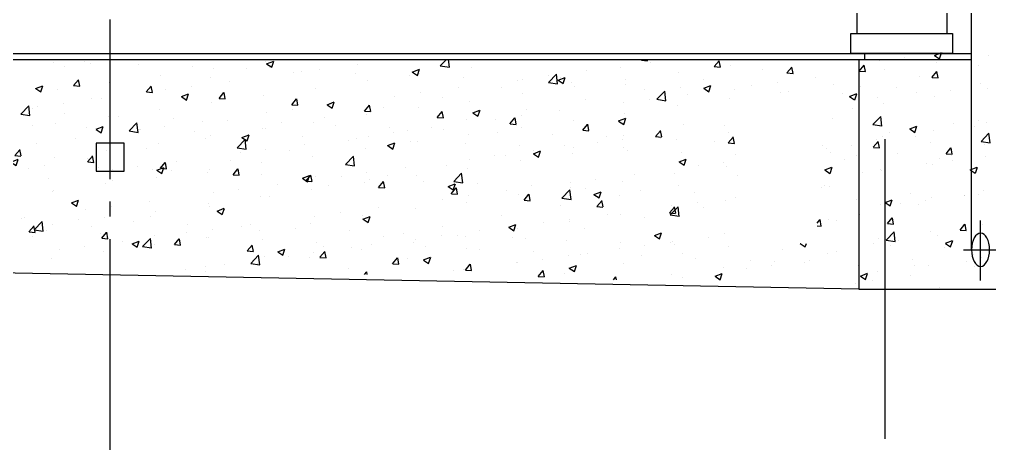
# Model space of a CAD drawing. Extents: x -133165 to 20117, y 15722 to 63536.
# Drawn here: x -84652 to -79792, y 46361 to 48485 of the extents above; entities that cross this region are included whole.
import ezdxf

# ---------------------------------------------------------------- set-up
doc = ezdxf.new("R2010")
doc.units = 0
doc.linetypes.add('GOST2_303_5', pattern=[24, 20, -1.5, 1, -1.5])
doc.layers.get('0').update_dxf_attribs({"linetype": 'CONTINUOUS'})
doc.layers.add('AXIS', color=7, linetype='GOST2_303_5')
doc.layers.add('WALL', color=5, linetype='CONTINUOUS')

# ---------------------------------------------------------------- blocks, each defined once
blk = doc.blocks.new('*X59')
at = {"linetype": 'CONTINUOUS', "ltscale": 10}
for p, q in [((-85572.4, 48280.3), (-85572.4, 48280.3)), ((-85473.8, 48248.7), (-85449.3, 48277.9)), ((-85442.7, 48246.6), (-85448.6, 48278.4)), ((-85197, 48278.4), (-85197, 48278.4)), ((-84720.3, 48264.1), (-84720.3, 48264.1)), ((-84596.9, 48283.4), (-84596.9, 48283.4)), ((-84482.8, 48268.6), (-84482.8, 48268.6)), ((-84325.7, 48271.9), (-84325.7, 48271.9)), ((-84298.1, 48265.3), (-84298.1, 48265.3)), ((-85727.4, 48180), (-85689.5, 48219.5)), ((-85683.9, 48171.2), (-85689.5, 48219.4)), ((-85493.3, 48227.5), (-85493.3, 48227.5)), ((-85473.5, 48248.7), (-85443.1, 48246)), ((-85109.5, 48216.9), (-85085, 48246.1)), ((-85109.1, 48216.8), (-85078.7, 48214.2)), ((-85078.3, 48214.7), (-85084.2, 48246.6)), ((-84976.9, 48231.6), (-84976.9, 48231.6)), ((-84779.1, 48217.7), (-84779.1, 48217.7)), ((-84745.1, 48185), (-84720.6, 48214.2)), ((-84713.9, 48182.8), (-84719.8, 48214.7)), ((-84425.3, 48248.6), (-84425.3, 48248.6)), ((-85727.4, 48178.1), (-85683.9, 48171.4)), ((-85300.7, 48179.5), (-85265.1, 48193.1)), ((-85300.4, 48179.3), (-85275.2, 48162.3)), ((-85275.1, 48162.2), (-85264.8, 48192.9)), ((-85237.7, 48195.8), (-85237.7, 48195.8)), ((-85075.3, 48166.8), (-85075.3, 48166.8)), ((-85065.7, 48164.3), (-85065.7, 48164.3)), ((-84938.5, 48181), (-84938.5, 48181)), ((-84746.1, 48206.4), (-84746.1, 48206.4)), ((-84744.7, 48184.9), (-84714.4, 48182.3)), ((-84380.7, 48153.1), (-84356.2, 48182.3)), ((-84349.6, 48150.9), (-84355.4, 48182.8)), ((-84201.8, 48168.9), (-84201.8, 48168.9)), ((-85501.6, 48157.7), (-85501.6, 48157.7)), ((-85386.5, 48122), (-85386.5, 48122)), ((-85371.6, 48116), (-85371.6, 48116)), ((-85186.9, 48094.2), (-85147.4, 48135.5)), ((-85141.8, 48087.1), (-85147.4, 48135.4)), ((-84570.6, 48138.8), (-84535, 48152.4)), ((-84570.4, 48138.6), (-84545.1, 48121.6)), ((-84545.1, 48121.5), (-84534.8, 48152.2)), ((-84462.6, 48133.1), (-84462.6, 48133.1)), ((-84380.4, 48153.1), (-84350, 48150.4)), ((-85706.1, 48080), (-85706.1, 48080)), ((-85667.8, 48065.1), (-85667.8, 48065.1)), ((-85578.9, 48096.7), (-85578.9, 48096.7)), ((-85186.9, 48094.3), (-85141.7, 48087.3)), ((-84726.5, 48095), (-84726.5, 48095)), ((-84431.8, 48065), (-84431.8, 48065)), ((-84288.8, 48090.8), (-84288.8, 48090.8)), ((-84239.4, 48090.3), (-84239.4, 48090.3)), ((-85727.4, 48015.6), (-85691.9, 48029.3)), ((-85727.3, 48015.5), (-85702, 47998.4)), ((-85701.9, 47998.4), (-85691.6, 48029.1)), ((-85509.3, 48058.2), (-85509.3, 48058.2)), ((-85243.9, 48026.7), (-85243.9, 48026.7)), ((-85238.1, 48046.7), (-85238.1, 48046.7)), ((-84983.1, 48062.5), (-84983.1, 48062.5)), ((-84967, 48035.3), (-84967, 48035.3)), ((-84695.8, 48023.8), (-84695.8, 48023.8)), ((-84644.8, 48010.1), (-84605.2, 48051.4)), ((-84599.6, 48003), (-84605.2, 48051.3)), ((-84585, 48039.9), (-84585, 48039.9)), ((-84558.9, 48048.2), (-84558.9, 48048.2)), ((-85673.4, 48001.4), (-85673.4, 48001.4)), ((-85507.7, 47988.6), (-85507.7, 47988.6)), ((-85402.2, 47989.9), (-85402.2, 47989.9)), ((-85131, 47978.5), (-85131, 47978.5)), ((-85072.2, 47980.7), (-85072.2, 47980.7)), ((-84997.4, 47974.9), (-84961.9, 47988.6)), ((-84997.2, 47974.8), (-84971.9, 47957.7)), ((-84971.9, 47957.7), (-84961.6, 47988.4)), ((-84881.3, 47989.1), (-84881.3, 47989.1)), ((-84879.8, 48006), (-84879.8, 48006)), ((-84859.8, 47967), (-84859.8, 47967)), ((-84644.7, 48010.2), (-84599.6, 48003.2)), ((-84424.6, 48012.4), (-84424.6, 48012.4)), ((-84208, 47999.8), (-84208, 47999.8)), ((-85520.2, 47921.7), (-85520.2, 47921.7)), ((-85199.3, 47963.9), (-85199.3, 47963.9)), ((-85177.6, 47938.2), (-85177.6, 47938.2)), ((-84732.6, 47925.9), (-84732.6, 47925.9)), ((-84588.7, 47955.6), (-84588.7, 47955.6)), ((-84468.8, 47964), (-84468.8, 47964)), ((-84317.5, 47944.1), (-84317.5, 47944.1)), ((-84267.4, 47934.3), (-84231.8, 47947.9)), ((-84267.1, 47934.1), (-84241.9, 47917.1)), ((-84241.8, 47917), (-84231.5, 47947.7)), ((-85712.6, 47896.4), (-85712.6, 47896.4)), ((-85473.8, 47887.4), (-85473.8, 47887.4)), ((-85403.3, 47866.6), (-85378.8, 47895.8)), ((-85372.2, 47864.5), (-85378.1, 47896.3)), ((-84989.2, 47893.4), (-84989.2, 47893.4)), ((-84373, 47889.9), (-84373, 47889.9)), ((-85424.3, 47811.1), (-85388.7, 47824.7)), ((-85403, 47866.6), (-85372.6, 47863.9)), ((-85398.7, 47793.8), (-85388.4, 47824.5)), ((-85250.1, 47857.6), (-85250.1, 47857.6)), ((-85039, 47834.8), (-85014.5, 47863.9)), ((-85038.6, 47834.7), (-85008.2, 47832)), ((-85007.8, 47832.6), (-85013.7, 47864.4)), ((-84692.6, 47847.9), (-84692.6, 47847.9)), ((-84674.6, 47802.9), (-84650.1, 47832.1)), ((-84643.5, 47800.7), (-84649.3, 47832.6)), ((-84565.4, 47864.6), (-84565.4, 47864.6)), ((-84214.1, 47830.6), (-84214.1, 47830.6)), ((-85610.4, 47800), (-85610.4, 47800)), ((-85513.9, 47819.5), (-85513.9, 47819.5)), ((-85424, 47810.9), (-85398.8, 47793.9)), ((-85339.2, 47788.5), (-85339.2, 47788.5)), ((-85205.8, 47780.3), (-85205.8, 47780.3)), ((-85068, 47777), (-85068, 47777)), ((-85013.4, 47805.6), (-85013.4, 47805.6)), ((-84694.2, 47770.4), (-84658.6, 47784.1)), ((-84674.2, 47802.8), (-84643.9, 47800.2)), ((-84668.7, 47753.2), (-84658.4, 47783.9)), ((-84475, 47794.9), (-84475, 47794.9)), ((-84310.2, 47771), (-84285.7, 47800.2)), ((-84309.8, 47787.7), (-84309.8, 47787.7)), ((-84279.1, 47768.8), (-84285, 47800.7)), ((-85333, 47763.6), (-85333, 47763.6)), ((-84995.4, 47724.3), (-84995.4, 47724.3)), ((-84796.8, 47765.6), (-84796.8, 47765.6)), ((-84738.8, 47756.8), (-84738.8, 47756.8)), ((-84694, 47770.3), (-84668.7, 47753.2)), ((-84606, 47736.8), (-84606, 47736.8)), ((-84525.7, 47754.1), (-84525.7, 47754.1)), ((-84309.9, 47770.9), (-84279.5, 47768.3)), ((-84254.5, 47742.7), (-84254.5, 47742.7)), ((-85653.8, 47721.3), (-85653.8, 47721.3)), ((-85256.2, 47688.5), (-85256.2, 47688.5)), ((-84902.3, 47686), (-84902.3, 47686)), ((-84506.6, 47689.6), (-84506.6, 47689.6)), ((-85661.8, 47599.4), (-85622.2, 47640.6)), ((-85616.6, 47592.3), (-85622.2, 47640.5)), ((-85520.1, 47650.4), (-85520.1, 47650.4)), ((-85198.5, 47635.1), (-85198.5, 47635.1)), ((-84826.2, 47647.5), (-84826.2, 47647.5)), ((-84699, 47664.3), (-84699, 47664.3)), ((-84220.3, 47661.5), (-84220.3, 47661.5)), ((-85661.7, 47599.4), (-85616.5, 47592.4)), ((-85494.8, 47584.3), (-85494.8, 47584.3)), ((-85339.4, 47579.9), (-85339.4, 47579.9)), ((-85147, 47605.3), (-85147, 47605.3)), ((-85121, 47606.6), (-85085.5, 47620.2)), ((-85120.8, 47606.4), (-85095.5, 47589.4)), ((-85095.5, 47589.3), (-85085.2, 47620)), ((-84745, 47587.7), (-84745, 47587.7)), ((-84484.3, 47625.3), (-84484.3, 47625.3)), ((-84481.2, 47625.8), (-84481.2, 47625.8)), ((-84391, 47565.9), (-84355.4, 47579.5)), ((-84365.4, 47548.6), (-84355.1, 47579.3)), ((-85709.3, 47540.4), (-85709.3, 47540.4)), ((-85697.2, 47516.4), (-85672.7, 47545.6)), ((-85666.1, 47514.2), (-85672, 47546.1)), ((-85466.6, 47563.2), (-85466.6, 47563.2)), ((-85438.1, 47528.9), (-85438.1, 47528.9)), ((-85119.6, 47515.3), (-85080, 47556.5)), ((-85074.4, 47508.2), (-85080, 47556.4)), ((-85001.6, 47555.2), (-85001.6, 47555.2)), ((-84780.6, 47574.4), (-84780.6, 47574.4)), ((-84390.7, 47565.7), (-84365.5, 47548.7)), ((-84319.5, 47531.5), (-84319.5, 47531.5)), ((-85696.9, 47516.3), (-85666.5, 47513.7)), ((-85526.3, 47481.3), (-85526.3, 47481.3)), ((-85332.9, 47484.5), (-85308.4, 47513.7)), ((-85332.5, 47484.5), (-85302.1, 47481.8)), ((-85301.7, 47482.4), (-85307.6, 47514.2)), ((-85262.4, 47519.4), (-85262.4, 47519.4)), ((-85166.9, 47517.5), (-85166.9, 47517.5)), ((-85119.6, 47515.3), (-85074.4, 47508.3)), ((-85076.8, 47523.6), (-85076.8, 47523.6)), ((-84968.5, 47452.6), (-84944, 47481.8)), ((-84937.3, 47450.5), (-84943.2, 47482.3)), ((-84895.8, 47506), (-84895.8, 47506)), ((-84640.3, 47489.2), (-84640.3, 47489.2)), ((-84624.6, 47494.5), (-84624.6, 47494.5)), ((-84353.4, 47483.1), (-84353.4, 47483.1)), ((-84226.5, 47492.4), (-84226.5, 47492.4)), ((-85602.2, 47472.1), (-85602.2, 47472.1)), ((-85547.9, 47442.7), (-85512.3, 47456.4)), ((-85547.6, 47442.6), (-85522.4, 47425.5)), ((-85522.3, 47425.5), (-85512, 47456.2)), ((-85373.1, 47472.7), (-85373.1, 47472.7)), ((-85331, 47460.7), (-85331, 47460.7)), ((-85059.8, 47449.2), (-85059.8, 47449.2)), ((-84968.1, 47452.6), (-84937.8, 47449.9)), ((-84959.9, 47447.1), (-84959.9, 47447.1)), ((-84832.7, 47463.9), (-84832.7, 47463.9)), ((-84788.7, 47437.8), (-84788.7, 47437.8)), ((-84604.1, 47420.8), (-84579.6, 47450)), ((-84573, 47418.6), (-84578.9, 47450.4)), ((-84577.4, 47431.2), (-84537.9, 47472.4)), ((-84532.3, 47424.1), (-84537.9, 47472.3)), ((-84487.3, 47456.7), (-84487.3, 47456.7)), ((-84290.3, 47447.5), (-84290.3, 47447.5)), ((-85669.3, 47421.9), (-85669.3, 47421.9)), ((-85280.7, 47404.9), (-85280.7, 47404.9)), ((-85007.8, 47386), (-85007.8, 47386)), ((-84817.8, 47402), (-84782.2, 47415.7)), ((-84817.6, 47401.9), (-84792.3, 47384.8)), ((-84792.3, 47384.8), (-84782, 47415.5)), ((-84751.2, 47418.6), (-84751.2, 47418.6)), ((-84603.8, 47420.7), (-84573.4, 47418)), ((-84586.5, 47396.6), (-84586.5, 47396.6)), ((-84577.4, 47431.3), (-84532.2, 47424.2)), ((-84517.5, 47426.3), (-84517.5, 47426.3)), ((-84246.3, 47414.8), (-84246.3, 47414.8)), ((-84239.7, 47388.9), (-84215.3, 47418.1)), ((-84239.4, 47388.8), (-84209, 47386.2)), ((-84208.6, 47386.7), (-84214.5, 47418.6)), ((-85600.2, 47362.8), (-85600.2, 47362.8)), ((-85473.1, 47379.6), (-85473.1, 47379.6)), ((-85268.6, 47350.3), (-85268.6, 47350.3)), ((-84882.8, 47345.8), (-84882.8, 47345.8)), ((-84325.9, 47347.8), (-84325.9, 47347.8)), ((-85532.4, 47312.2), (-85532.4, 47312.2)), ((-85179.1, 47294.9), (-85179.1, 47294.9)), ((-84773.9, 47288.9), (-84773.9, 47288.9)), ((-84493.5, 47287.5), (-84493.5, 47287.5)), ((-84453.1, 47331.1), (-84453.1, 47331.1)), ((-84232.7, 47323.3), (-84232.7, 47323.3)), ((-85539.2, 47270.7), (-85539.2, 47270.7)), ((-85475.3, 47244.1), (-85475.3, 47244.1)), ((-85268, 47259.2), (-85268, 47259.2)), ((-85244.7, 47238.2), (-85209.1, 47251.8)), ((-85244.4, 47238), (-85239.4, 47234.6)), ((-85214.5, 47234.6), (-85208.8, 47251.6)), ((-85093.5, 47246.8), (-85093.5, 47246.8)), ((-84996.8, 47247.8), (-84996.8, 47247.8)), ((-84966.3, 47263.5), (-84966.3, 47263.5)), ((-84757.4, 47249.5), (-84757.4, 47249.5)), ((-84725.7, 47236.3), (-84725.7, 47236.3))]:
    blk.add_line(p, q, dxfattribs=at)
blk = doc.blocks.new('*X60')
at = {"linetype": 'CONTINUOUS', "ltscale": 10}
for p, q in [((-84054.5, 48260.5), (-84054.5, 48260.5)), ((-83420.5, 48275.2), (-83420.5, 48275.2)), ((-83413.7, 48261.9), (-83378.1, 48275.6)), ((-83413.5, 48261.8), (-83388.2, 48244.7)), ((-83388.2, 48244.7), (-83377.9, 48275.4)), ((-82958.6, 48258.9), (-82958.6, 48258.9)), ((-82543.5, 48252.7), (-82512.9, 48284.6)), ((-82498.3, 48245.6), (-82502.9, 48284.6)), ((-82125, 48283.1), (-82125, 48283.1)), ((-81536.2, 48280.2), (-81532.5, 48284.6)), ((-81535.9, 48280.1), (-81505.5, 48277.5)), ((-81505.1, 48278), (-81506.3, 48284.6)), ((-81490.6, 48269.4), (-81490.6, 48269.4)), ((-81171.9, 48248.3), (-81147.4, 48277.5)), ((-81140.7, 48246.1), (-81146.6, 48278)), ((-83783.3, 48249), (-83783.3, 48249)), ((-83681.4, 48239.5), (-83681.4, 48239.5)), ((-83512.1, 48237.6), (-83512.1, 48237.6)), ((-83400, 48243.3), (-83400, 48243.3)), ((-83278.1, 48216.9), (-83278.1, 48216.9)), ((-83240.9, 48226.1), (-83240.9, 48226.1)), ((-83151, 48233.6), (-83151, 48233.6)), ((-82969.8, 48214.6), (-82969.8, 48214.6)), ((-82683.7, 48221.3), (-82648.1, 48234.9)), ((-82683.4, 48221.1), (-82658.1, 48204.1)), ((-82658.1, 48204), (-82647.8, 48234.7)), ((-82645.4, 48212.5), (-82645.4, 48212.5)), ((-82543.5, 48252.8), (-82498.3, 48245.8)), ((-82388.8, 48245), (-82388.8, 48245)), ((-82001.3, 48168.7), (-81961.8, 48209.9)), ((-81956.2, 48161.5), (-81961.8, 48209.8)), ((-81811.4, 48227.2), (-81811.4, 48227.2)), ((-81643.4, 48245.3), (-81643.4, 48245.3)), ((-81349.9, 48220.4), (-81349.9, 48220.4)), ((-81171.5, 48248.3), (-81141.2, 48245.6)), ((-81089.1, 48256.2), (-81089.1, 48256.2)), ((-80929.2, 48235.5), (-80929.2, 48235.5)), ((-80807.5, 48216.4), (-80783, 48245.6)), ((-80807.2, 48216.4), (-80776.8, 48213.7)), ((-80776.4, 48214.3), (-80782.3, 48246.1)), ((-83945.2, 48201.4), (-83945.2, 48201.4)), ((-83696.3, 48192.5), (-83696.3, 48192.5)), ((-83599, 48174.6), (-83599, 48174.6)), ((-82906.3, 48176.7), (-82906.3, 48176.7)), ((-82698.6, 48203.2), (-82698.6, 48203.2)), ((-82427.4, 48191.7), (-82427.4, 48191.7)), ((-82156.2, 48180.3), (-82156.2, 48180.3)), ((-82131, 48185.1), (-82131, 48185.1)), ((-82003.8, 48201.9), (-82003.8, 48201.9)), ((-82001.3, 48168.7), (-81956.1, 48161.7)), ((-81953.6, 48180.6), (-81918, 48194.2)), ((-81953.4, 48180.4), (-81928.1, 48163.4)), ((-81939.7, 48194.5), (-81939.7, 48194.5)), ((-81928, 48163.3), (-81917.7, 48194)), ((-81885, 48168.8), (-81885, 48168.8)), ((-81613.7, 48182.3), (-81613.7, 48182.3)), ((-81225.5, 48184.7), (-81225.5, 48184.7)), ((-80856.7, 48170.1), (-80856.7, 48170.1)), ((-80664.3, 48195.4), (-80664.3, 48195.4)), ((-84016.3, 48121.2), (-83991.9, 48150.4)), ((-84016, 48121.2), (-83985.6, 48118.5)), ((-83992.5, 48141.6), (-83992.5, 48141.6)), ((-83985.2, 48119.1), (-83991.1, 48150.9)), ((-83918.5, 48132.5), (-83918.5, 48132.5)), ((-83791.4, 48149.3), (-83791.4, 48149.3)), ((-83652, 48089.4), (-83627.5, 48118.5)), ((-83620.8, 48087.2), (-83626.7, 48119)), ((-83170.1, 48138.7), (-83170.1, 48138.7)), ((-82644.2, 48117.5), (-82644.2, 48117.5)), ((-82451.8, 48142.9), (-82451.8, 48142.9)), ((-82236, 48143.6), (-82236, 48143.6)), ((-82131.2, 48114), (-82131.2, 48114)), ((-81870.3, 48149.8), (-81870.3, 48149.8)), ((-81613.9, 48157.4), (-81613.9, 48157.4)), ((-81521.7, 48133.8), (-81521.7, 48133.8)), ((-81459.2, 48084.6), (-81419.6, 48125.8)), ((-81414, 48077.5), (-81419.6, 48125.7)), ((-81342.7, 48145.9), (-81342.7, 48145.9)), ((-81223.5, 48139.9), (-81188, 48153.5)), ((-81223.3, 48139.7), (-81198, 48122.7)), ((-81198, 48122.6), (-81187.7, 48153.3)), ((-81071.5, 48134.4), (-81071.5, 48134.4)), ((-80983.8, 48153.4), (-80983.8, 48153.4)), ((-80838.7, 48119.6), (-80838.7, 48119.6)), ((-80800.3, 48123), (-80800.3, 48123)), ((-80574.8, 48157.7), (-80574.8, 48157.7)), ((-80493.5, 48099.2), (-80457.9, 48112.9)), ((-80467.9, 48082), (-80457.6, 48112.7)), ((-83840.5, 48098.1), (-83805, 48111.8)), ((-83840.3, 48097.9), (-83815, 48080.9)), ((-83815, 48080.9), (-83804.7, 48111.6)), ((-83687.5, 48070.4), (-83687.5, 48070.4)), ((-83651.6, 48089.3), (-83621.3, 48086.6)), ((-83426.7, 48106.1), (-83426.7, 48106.1)), ((-83287.6, 48057.5), (-83263.1, 48086.7)), ((-83256.5, 48055.3), (-83262.3, 48087.1)), ((-83110.5, 48057.4), (-83074.9, 48071.1)), ((-83084.9, 48040.2), (-83074.6, 48070.9)), ((-82771.4, 48100.8), (-82771.4, 48100.8)), ((-82532.2, 48092.8), (-82532.2, 48092.8)), ((-82395, 48075.9), (-82395, 48075.9)), ((-81818, 48083), (-81818, 48083)), ((-81624.2, 48069.1), (-81624.2, 48069.1)), ((-81497.1, 48085.8), (-81497.1, 48085.8)), ((-81459.1, 48084.6), (-81414, 48077.6)), ((-81304.7, 48111.1), (-81304.7, 48111.1)), ((-81095.3, 48087), (-81095.3, 48087)), ((-80529.1, 48111.5), (-80529.1, 48111.5)), ((-80493.2, 48099.1), (-80468, 48082)), ((-83951.4, 48032.3), (-83951.4, 48032.3)), ((-83411.8, 48016.5), (-83411.8, 48016.5)), ((-83287.3, 48057.4), (-83256.9, 48054.8)), ((-83284.6, 48033.2), (-83284.6, 48033.2)), ((-83110.2, 48057.3), (-83085, 48040.2)), ((-83092.2, 48058.6), (-83092.2, 48058.6)), ((-82923.2, 48025.6), (-82898.7, 48054.8)), ((-82922.9, 48025.5), (-82892.5, 48022.9)), ((-82892.1, 48023.4), (-82898, 48055.3)), ((-82828.5, 48041.9), (-82828.5, 48041.9)), ((-82651.6, 48043.4), (-82651.6, 48043.4)), ((-82558.9, 47993.7), (-82534.4, 48022.9)), ((-82527.7, 47991.5), (-82533.6, 48023.4)), ((-82380.4, 48016.7), (-82344.9, 48030.4)), ((-82380.2, 48016.6), (-82354.9, 47999.5)), ((-82354.9, 47999.5), (-82344.6, 48030.2)), ((-82114.2, 48032.1), (-82114.2, 48032.1)), ((-81945.1, 48026.8), (-81945.1, 48026.8)), ((-81356.1, 48051.3), (-81356.1, 48051.3)), ((-80477.1, 48037.3), (-80477.1, 48037.3)), ((-84153.4, 48000.9), (-84153.4, 48000.9)), ((-84102.6, 47926.1), (-84063.1, 47967.3)), ((-84057.5, 47919), (-84063.1, 47967.2)), ((-83882.2, 47989.4), (-83882.2, 47989.4)), ((-83732.6, 47974.3), (-83732.6, 47974.3)), ((-83611.1, 47978), (-83611.1, 47978)), ((-83339.9, 47966.5), (-83339.9, 47966.5)), ((-83176.3, 47969.5), (-83176.3, 47969.5)), ((-83124.7, 47991.1), (-83124.7, 47991.1)), ((-82912.4, 48007.6), (-82912.4, 48007.6)), ((-82558.5, 47993.7), (-82528.2, 47991)), ((-82410.5, 47981.2), (-82410.5, 47981.2)), ((-82264.6, 47984.7), (-82264.6, 47984.7)), ((-82194.5, 47961.8), (-82170, 47991)), ((-82163.4, 47959.7), (-82169.2, 47991.5)), ((-82137.5, 48001.5), (-82137.5, 48001.5)), ((-81876.5, 47980.7), (-81876.5, 47980.7)), ((-81650.4, 47976), (-81614.8, 47989.7)), ((-81650.1, 47975.9), (-81624.9, 47958.8)), ((-81624.8, 47958.8), (-81614.5, 47989.5)), ((-81619.9, 48013.2), (-81619.9, 48013.2)), ((-80581, 47988.5), (-80581, 47988.5)), ((-84102.6, 47926.1), (-84057.4, 47919.1)), ((-84052.2, 47932.2), (-84052.2, 47932.2)), ((-84046.3, 47932.7), (-84046.3, 47932.7)), ((-83925, 47948.9), (-83925, 47948.9)), ((-83775.1, 47921.2), (-83775.1, 47921.2)), ((-83432.9, 47937), (-83432.9, 47937)), ((-83421, 47940.2), (-83421, 47940.2)), ((-83068.7, 47955.1), (-83068.7, 47955.1)), ((-82797.5, 47943.6), (-82797.5, 47943.6)), ((-82706.7, 47930.4), (-82706.7, 47930.4)), ((-82585.5, 47942.5), (-82585.5, 47942.5)), ((-82526.3, 47932.1), (-82526.3, 47932.1)), ((-82255.1, 47920.7), (-82255.1, 47920.7)), ((-82194.2, 47961.8), (-82163.8, 47959.1)), ((-82137.3, 47944.9), (-82137.3, 47944.9)), ((-81830.1, 47930), (-81805.6, 47959.2)), ((-81829.8, 47929.9), (-81799.4, 47927.3)), ((-81799, 47927.8), (-81804.9, 47959.6)), ((-81465.8, 47898.1), (-81441.3, 47927.3)), ((-81434.6, 47895.9), (-81440.5, 47927.7)), ((-81327.7, 47956), (-81327.7, 47956)), ((-81117.5, 47953), (-81117.5, 47953)), ((-81101.4, 47917.9), (-81101.4, 47917.9)), ((-83717.2, 47889.4), (-83717.2, 47889.4)), ((-83693.7, 47901.3), (-83693.7, 47901.3)), ((-83560.5, 47842), (-83520.9, 47883.2)), ((-83537.3, 47893.6), (-83501.7, 47907.2)), ((-83537.1, 47893.4), (-83511.8, 47876.4)), ((-83515.3, 47834.9), (-83520.9, 47883.1)), ((-83511.8, 47876.3), (-83501.5, 47907)), ((-83503.9, 47909.7), (-83503.9, 47909.7)), ((-83232.8, 47898.3), (-83232.8, 47898.3)), ((-83003, 47879.5), (-83003, 47879.5)), ((-82961.6, 47886.8), (-82961.6, 47886.8)), ((-82905, 47900.4), (-82905, 47900.4)), ((-82777.9, 47917.2), (-82777.9, 47917.2)), ((-82690.4, 47875.4), (-82690.4, 47875.4)), ((-82657.8, 47874.3), (-82657.8, 47874.3)), ((-82401.2, 47906.8), (-82401.2, 47906.8)), ((-81984, 47909.2), (-81984, 47909.2)), ((-81712.8, 47897.8), (-81712.8, 47897.8)), ((-81630.7, 47885.4), (-81630.7, 47885.4)), ((-81624, 47905.2), (-81624, 47905.2)), ((-81465.4, 47898), (-81435.1, 47895.4)), ((-81441.6, 47886.3), (-81441.6, 47886.3)), ((-81438.3, 47910.8), (-81438.3, 47910.8)), ((-81362.3, 47882.2), (-81362.3, 47882.2)), ((-81170.4, 47874.9), (-81170.4, 47874.9)), ((-81101.4, 47866.2), (-81076.9, 47895.4)), ((-81070.3, 47864), (-81076.1, 47895.9)), ((-84013.5, 47838.5), (-84013.5, 47838.5)), ((-83957.6, 47863.2), (-83957.6, 47863.2)), ((-83560.4, 47842), (-83515.2, 47835)), ((-83418.2, 47832.9), (-83418.2, 47832.9)), ((-83299.3, 47828.7), (-83299.3, 47828.7)), ((-83225.9, 47858.2), (-83225.9, 47858.2)), ((-82918.6, 47838.5), (-82918.6, 47838.5)), ((-82807.3, 47852.9), (-82771.7, 47866.5)), ((-82807, 47852.7), (-82781.8, 47835.7)), ((-82781.7, 47835.6), (-82771.4, 47866.3)), ((-82419.2, 47863.9), (-82419.2, 47863.9)), ((-82148, 47852.5), (-82148, 47852.5)), ((-82078.7, 47826.5), (-82078.7, 47826.5)), ((-82077.2, 47812.2), (-82041.6, 47825.9)), ((-82051.6, 47795), (-82041.3, 47825.7)), ((-81920.2, 47854.3), (-81920.2, 47854.3)), ((-81876.9, 47841), (-81876.9, 47841)), ((-81757.9, 47868.7), (-81757.9, 47868.7)), ((-81626.1, 47844.1), (-81626.1, 47844.1)), ((-81605.7, 47829.5), (-81605.7, 47829.5)), ((-81101, 47866.2), (-81070.7, 47863.5)), ((-80628.1, 47851.9), (-80628.1, 47851.9)), ((-80610.7, 47837), (-80610.7, 47837)), ((-80483.5, 47853.7), (-80483.5, 47853.7)), ((-83866.2, 47773.9), (-83866.2, 47773.9)), ((-83595.5, 47777.8), (-83595.5, 47777.8)), ((-83545.4, 47816.1), (-83545.4, 47816.1)), ((-83182.5, 47800.4), (-83182.5, 47800.4)), ((-83018.3, 47757.9), (-82978.7, 47799.1)), ((-82973.1, 47750.8), (-82978.7, 47799)), ((-82398.3, 47784.4), (-82398.3, 47784.4)), ((-82271.1, 47801.1), (-82271.1, 47801.1)), ((-82216.5, 47803.5), (-82216.5, 47803.5)), ((-82143.5, 47775.8), (-82143.5, 47775.8)), ((-82077, 47812), (-82051.7, 47795)), ((-81882.7, 47811.6), (-81882.7, 47811.6)), ((-81347.1, 47771.5), (-81311.6, 47785.2)), ((-81334.5, 47818.1), (-81334.5, 47818.1)), ((-81321.6, 47754.3), (-81311.3, 47785)), ((-81063.3, 47806.6), (-81063.3, 47806.6)), ((-80587.2, 47819.4), (-80587.2, 47819.4)), ((-80520.9, 47783.7), (-80520.9, 47783.7)), ((-80459.9, 47805.5), (-80459.9, 47805.5)), ((-84185.8, 47731.8), (-84185.8, 47731.8)), ((-84058.6, 47748.6), (-84058.6, 47748.6)), ((-83983.3, 47731.2), (-83983.3, 47731.2)), ((-83964.2, 47729.7), (-83928.6, 47743.4)), ((-83963.9, 47729.6), (-83938.6, 47712.5)), ((-83945.9, 47739.1), (-83921.4, 47768.3)), ((-83945.5, 47739.1), (-83915.1, 47736.4)), ((-83938.6, 47712.5), (-83928.3, 47743.2)), ((-83914.7, 47737), (-83920.6, 47768.8)), ((-83891.8, 47727), (-83891.8, 47727)), ((-83699.9, 47732.1), (-83699.9, 47732.1)), ((-83581.5, 47707.2), (-83557, 47736.4)), ((-83550.4, 47705.1), (-83556.2, 47736.9)), ((-83439.1, 47767.9), (-83439.1, 47767.9)), ((-83018.3, 47757.9), (-82973.1, 47750.9)), ((-82719.1, 47742.2), (-82719.1, 47742.2)), ((-82512.7, 47752.6), (-82512.7, 47752.6)), ((-82407.4, 47737.7), (-82407.4, 47737.7)), ((-81346.9, 47771.4), (-81321.6, 47754.3)), ((-81251.1, 47752.6), (-81251.1, 47752.6)), ((-81123.9, 47769.4), (-81123.9, 47769.4)), ((-81107.6, 47748.8), (-81107.6, 47748.8)), ((-80617.1, 47730.8), (-80581.5, 47744.5)), ((-80616.8, 47730.7), (-80591.6, 47713.6)), ((-80591.5, 47713.6), (-80581.2, 47744.3)), ((-84188, 47676.1), (-84188, 47676.1)), ((-83963.7, 47694.1), (-83963.7, 47694.1)), ((-83712.1, 47719.8), (-83712.1, 47719.8)), ((-83581.1, 47707.2), (-83550.8, 47704.5)), ((-83440.9, 47708.3), (-83440.9, 47708.3)), ((-83234.1, 47689), (-83198.5, 47702.7)), ((-83233.9, 47688.9), (-83208.6, 47671.8)), ((-83217.1, 47675.4), (-83192.6, 47704.6)), ((-83216.8, 47675.3), (-83186.4, 47672.6)), ((-83208.5, 47671.8), (-83198.2, 47702.5)), ((-83186, 47673.2), (-83191.9, 47705)), ((-83169.8, 47696.8), (-83169.8, 47696.8)), ((-83038.7, 47700.1), (-83038.7, 47700.1)), ((-82911.5, 47716.8), (-82911.5, 47716.8)), ((-82898.6, 47685.4), (-82898.6, 47685.4)), ((-82809, 47701.8), (-82809, 47701.8)), ((-82664, 47705.2), (-82664, 47705.2)), ((-82476.2, 47673.8), (-82436.6, 47715)), ((-82431, 47666.7), (-82436.6, 47714.9)), ((-81764.3, 47685.1), (-81764.3, 47685.1)), ((-81632.3, 47675), (-81632.3, 47675)), ((-81571.9, 47710.4), (-81571.9, 47710.4)), ((-81368.4, 47713.1), (-81368.4, 47713.1)), ((-81052.4, 47703.8), (-81052.4, 47703.8)), ((-83551.9, 47632.5), (-83551.9, 47632.5)), ((-83359.5, 47657.8), (-83359.5, 47657.8)), ((-83188.6, 47631.3), (-83188.6, 47631.3)), ((-83105.3, 47650.9), (-83105.3, 47650.9)), ((-82924.8, 47669.4), (-82924.8, 47669.4)), ((-82852.8, 47643.5), (-82828.3, 47672.7)), ((-82852.4, 47643.4), (-82822, 47640.8)), ((-82821.6, 47641.3), (-82827.5, 47673.2)), ((-82627.4, 47673.9), (-82627.4, 47673.9)), ((-82504, 47648.4), (-82468.5, 47662)), ((-82503.8, 47648.2), (-82478.5, 47631.2)), ((-82488.4, 47611.6), (-82463.9, 47640.8)), ((-82478.5, 47631.1), (-82468.2, 47661.8)), ((-82476.1, 47673.8), (-82430.9, 47666.8)), ((-82457.3, 47609.4), (-82463.1, 47641.3)), ((-82356.2, 47662.5), (-82356.2, 47662.5)), ((-82212.3, 47626.1), (-82212.3, 47626.1)), ((-82085, 47651), (-82085, 47651)), ((-81934, 47589.7), (-81894.4, 47631)), ((-81888.8, 47582.6), (-81894.4, 47630.9)), ((-81891.5, 47668.3), (-81891.5, 47668.3)), ((-81888.9, 47642.4), (-81888.9, 47642.4)), ((-81813.9, 47639.6), (-81813.9, 47639.6)), ((-81542.7, 47628.1), (-81542.7, 47628.1)), ((-81348.7, 47652.9), (-81348.7, 47652.9)), ((-80634.4, 47643.1), (-80634.4, 47643.1)), ((-80617.2, 47653.3), (-80617.2, 47653.3)), ((-80593.3, 47650.3), (-80593.3, 47650.3)), ((-83679.1, 47615.8), (-83679.1, 47615.8)), ((-83445.2, 47598.8), (-83445.2, 47598.8)), ((-83401.5, 47600.1), (-83401.5, 47600.1)), ((-82531.9, 47584), (-82531.9, 47584)), ((-82488, 47611.5), (-82457.7, 47608.9)), ((-82404.7, 47600.8), (-82404.7, 47600.8)), ((-82149.7, 47606.7), (-82149.7, 47606.7)), ((-82124, 47579.7), (-82099.5, 47608.9)), ((-82123.7, 47579.7), (-82093.3, 47577)), ((-82092.9, 47577.5), (-82098.8, 47609.4)), ((-81934, 47589.8), (-81888.8, 47582.8)), ((-81774, 47607.7), (-81738.4, 47621.3)), ((-81773.7, 47607.5), (-81748.5, 47590.5)), ((-81748.4, 47590.4), (-81738.1, 47621.1)), ((-81728.5, 47545.7), (-81734.4, 47577.5)), ((-81644.9, 47602.1), (-81644.9, 47602.1)), ((-81271.5, 47616.6), (-81271.5, 47616.6)), ((-81113.8, 47579.7), (-81113.8, 47579.7)), ((-81065.2, 47594.4), (-81065.2, 47594.4)), ((-80457.9, 47582.3), (-80457.9, 47582.3)), ((-84192.3, 47548.2), (-84192.3, 47548.2)), ((-83999.9, 47573.5), (-83999.9, 47573.5)), ((-83706.1, 47563), (-83706.1, 47563)), ((-83697.8, 47549.2), (-83697.8, 47549.2)), ((-83660.9, 47525.2), (-83625.4, 47538.8)), ((-83635.4, 47507.9), (-83625.1, 47538.6)), ((-82852.7, 47541.8), (-82852.7, 47541.8)), ((-82670.1, 47536.1), (-82670.1, 47536.1)), ((-82413.5, 47568.6), (-82413.5, 47568.6)), ((-81941.2, 47551.2), (-81941.2, 47551.2)), ((-81759.6, 47547.9), (-81735.2, 47577)), ((-81759.3, 47547.8), (-81728.9, 47545.1)), ((-81395.3, 47516), (-81370.8, 47545.2)), ((-81391.8, 47505.6), (-81352.3, 47546.9)), ((-81384.8, 47552.3), (-81384.8, 47552.3)), ((-81374.6, 47543.9), (-81374.6, 47543.9)), ((-81364.2, 47513.8), (-81370, 47545.6)), ((-81346.7, 47498.5), (-81352.3, 47546.8)), ((-81257.6, 47569), (-81257.6, 47569)), ((-81227, 47541.4), (-81227, 47541.4)), ((-83994, 47498.4), (-83994, 47498.4)), ((-83969.9, 47524.9), (-83969.9, 47524.9)), ((-83660.7, 47525), (-83635.4, 47508)), ((-83172.3, 47499.7), (-83172.3, 47499.7)), ((-83045.1, 47516.5), (-83045.1, 47516.5)), ((-82931, 47500.3), (-82931, 47500.3)), ((-82930.9, 47484.5), (-82895.3, 47498.2)), ((-82930.6, 47484.4), (-82905.4, 47467.3)), ((-82905.3, 47467.3), (-82895, 47498)), ((-82237.4, 47500.4), (-82237.4, 47500.4)), ((-81898, 47484.7), (-81898, 47484.7)), ((-81705.6, 47510), (-81705.6, 47510)), ((-81638.5, 47505.9), (-81638.5, 47505.9)), ((-81523.2, 47490.5), (-81523.2, 47490.5)), ((-81394.9, 47515.9), (-81364.6, 47513.3)), ((-81391.8, 47505.7), (-81346.6, 47498.7)), ((-80656.4, 47464.3), (-80642, 47481.4)), ((-80635.4, 47450), (-80641.3, 47481.9)), ((-80599.5, 47481.2), (-80599.5, 47481.2)), ((-84082.2, 47471.6), (-84082.2, 47471.6)), ((-83811, 47460.2), (-83811, 47460.2)), ((-83685.5, 47432.2), (-83685.5, 47432.2)), ((-83539.9, 47448.7), (-83539.9, 47448.7)), ((-83493.1, 47457.5), (-83493.1, 47457.5)), ((-83268.7, 47437.3), (-83268.7, 47437.3)), ((-83194.8, 47462.2), (-83194.8, 47462.2)), ((-82533.7, 47449.5), (-82533.7, 47449.5)), ((-82200.8, 47443.8), (-82165.2, 47457.5)), ((-82200.6, 47443.7), (-82175.3, 47426.6)), ((-82175.2, 47426.6), (-82164.9, 47457.3)), ((-82155.9, 47437.6), (-82155.9, 47437.6)), ((-82025.2, 47468), (-82025.2, 47468)), ((-81895.1, 47473.3), (-81895.1, 47473.3)), ((-81819.5, 47439.7), (-81819.5, 47439.7)), ((-80656.4, 47451.3), (-80635.8, 47449.5)), ((-80558.4, 47478.3), (-80558.4, 47478.3)), ((-84035.3, 47347.1), (-83995.7, 47388.4)), ((-83990.1, 47340), (-83995.7, 47388.3)), ((-83975.1, 47403.4), (-83975.1, 47403.4)), ((-83875.4, 47357), (-83850.9, 47386.2)), ((-83844.2, 47354.8), (-83850.1, 47386.7)), ((-83812.7, 47415.4), (-83812.7, 47415.4)), ((-83712.2, 47393.9), (-83712.2, 47393.9)), ((-83703.9, 47391.9), (-83703.9, 47391.9)), ((-83451.4, 47429.7), (-83451.4, 47429.7)), ((-82997.5, 47425.8), (-82997.5, 47425.8)), ((-82830, 47398.7), (-82830, 47398.7)), ((-82726.3, 47414.3), (-82726.3, 47414.3)), ((-82665.5, 47383.7), (-82665.5, 47383.7)), ((-82538.4, 47400.4), (-82538.4, 47400.4)), ((-82455.1, 47402.9), (-82455.1, 47402.9)), ((-82419.7, 47399.5), (-82419.7, 47399.5)), ((-82346, 47425.7), (-82346, 47425.7)), ((-82184, 47391.4), (-82184, 47391.4)), ((-82115.7, 47388.8), (-82115.7, 47388.8)), ((-81470.7, 47403.1), (-81435.2, 47416.8)), ((-81470.5, 47403), (-81445.2, 47385.9)), ((-81445.2, 47385.9), (-81434.9, 47416.6)), ((-81198.8, 47394), (-81198.8, 47394)), ((-81120, 47410.6), (-81120, 47410.6)), ((-84133.5, 47373.2), (-84133.5, 47373.2)), ((-84087.8, 47361.3), (-84052.2, 47375)), ((-84087.5, 47361.2), (-84062.3, 47344.2)), ((-84062.2, 47344.1), (-84051.9, 47374.8)), ((-84035.2, 47347.2), (-83990.1, 47340.2)), ((-83976.1, 47355.8), (-83976.1, 47355.8)), ((-83875, 47356.9), (-83844.7, 47354.3)), ((-83511, 47325.1), (-83486.5, 47354.3)), ((-83479.9, 47323), (-83485.7, 47354.8)), ((-83432.8, 47380.5), (-83432.8, 47380.5)), ((-83161.6, 47369), (-83161.6, 47369)), ((-83126.2, 47347.8), (-83126.2, 47347.8)), ((-82986.4, 47341.4), (-82986.4, 47341.4)), ((-82890.4, 47357.6), (-82890.4, 47357.6)), ((-82676.3, 47367), (-82676.3, 47367)), ((-82619.2, 47346.1), (-82619.2, 47346.1)), ((-82412, 47338), (-82412, 47338)), ((-82348, 47334.6), (-82348, 47334.6)), ((-81912.8, 47380), (-81912.8, 47380)), ((-81644.6, 47336.7), (-81644.6, 47336.7)), ((-81641.6, 47368.5), (-81641.6, 47368.5)), ((-81518.4, 47351.9), (-81518.4, 47351.9)), ((-81391.2, 47368.7), (-81391.2, 47368.7)), ((-81380.8, 47374.8), (-81380.8, 47374.8)), ((-81370.4, 47357.1), (-81370.4, 47357.1)), ((-81099.2, 47345.6), (-81099.2, 47345.6)), ((-80740.7, 47362.4), (-80739.9, 47362.8)), ((-80740.4, 47362.3), (-80715.2, 47345.3)), ((-80715.1, 47345.2), (-80709.2, 47362.8)), ((-83510.7, 47325.1), (-83480.3, 47322.4)), ((-83493.1, 47263), (-83453.6, 47304.3)), ((-83447.9, 47255.9), (-83453.6, 47304.2)), ((-83422.5, 47297), (-83422.5, 47297)), ((-83357.7, 47320.7), (-83322.1, 47334.3)), ((-83357.5, 47320.5), (-83332.2, 47303.5)), ((-83332.1, 47303.4), (-83321.8, 47334.1)), ((-83305.9, 47299.4), (-83305.9, 47299.4)), ((-83201, 47293.1), (-83201, 47293.1)), ((-83178.8, 47316.1), (-83178.8, 47316.1)), ((-83146.6, 47293.3), (-83122.1, 47322.4)), ((-83146.3, 47293.2), (-83115.9, 47290.5)), ((-83115.5, 47291.1), (-83121.4, 47322.9)), ((-82937.1, 47331.2), (-82937.1, 47331.2)), ((-82782.3, 47261.4), (-82757.8, 47290.6)), ((-82751.1, 47259.2), (-82757, 47291)), ((-82708.2, 47287.1), (-82708.2, 47287.1)), ((-82627.6, 47280), (-82592.1, 47293.6)), ((-82602.1, 47262.7), (-82591.8, 47293.4)), ((-82076.8, 47323.2), (-82076.8, 47323.2)), ((-81901.2, 47304.2), (-81901.2, 47304.2)), ((-81839.2, 47309.7), (-81839.2, 47309.7)), ((-81805.7, 47311.7), (-81805.7, 47311.7)), ((-81534.5, 47300.3), (-81534.5, 47300.3)), ((-81329.2, 47312.8), (-81329.2, 47312.8)), ((-81263.3, 47288.8), (-81263.3, 47288.8)), ((-80828.1, 47334.1), (-80828.1, 47334.1)), ((-80605.7, 47312.1), (-80605.7, 47312.1)), ((-80556.9, 47322.7), (-80556.9, 47322.7)), ((-83718.7, 47246.1), (-83718.7, 47246.1)), ((-83626.8, 47257.1), (-83626.8, 47257.1)), ((-83493.1, 47263.1), (-83447.9, 47256.1)), ((-83457.6, 47260.6), (-83457.6, 47260.6)), ((-82781.9, 47261.3), (-82751.6, 47258.7)), ((-82627.4, 47279.8), (-82602.1, 47262.8)), ((-82417.9, 47229.5), (-82393.4, 47258.7)), ((-82386.8, 47227.3), (-82392.6, 47259.2)), ((-82162.1, 47268.5), (-82162.1, 47268.5)), ((-82158.8, 47267.6), (-82158.8, 47267.6)), ((-82031.6, 47284.4), (-82031.6, 47284.4)), ((-81897.6, 47239.3), (-81862, 47252.9)), ((-81897.3, 47239.1), (-81872.1, 47222.1)), ((-81872, 47222.1), (-81861.7, 47252.7)), ((-81625.5, 47261.9), (-81625.5, 47261.9)), ((-81126.1, 47241.5), (-81126.1, 47241.5)), ((-80992.1, 47277.4), (-80992.1, 47277.4)), ((-80884.5, 47252.6), (-80884.5, 47252.6)), ((-80869.5, 47274), (-80869.5, 47274)), ((-80720.9, 47265.9), (-80720.9, 47265.9)), ((-80692.1, 47277.9), (-80692.1, 47277.9)), ((-80449.8, 47254.4), (-80449.8, 47254.4)), ((-83819.2, 47231.8), (-83819.2, 47231.8)), ((-83718.4, 47224.8), (-83718.4, 47224.8)), ((-83004.5, 47236.3), (-83004.5, 47236.3)), ((-82923.5, 47207.6), (-82911.4, 47220.2)), ((-82909.9, 47207.3), (-82911.4, 47220.1)), ((-82479.6, 47225.4), (-82479.6, 47225.4)), ((-82425.9, 47230.4), (-82425.9, 47230.4)), ((-82417.5, 47229.4), (-82387.2, 47226.8)), ((-82053.5, 47197.6), (-82029, 47226.8)), ((-82053.2, 47197.6), (-82022.8, 47194.9)), ((-82022.4, 47195.4), (-82028.3, 47227.3)), ((-81921.7, 47211), (-81921.7, 47211)), ((-81676.3, 47181), (-81664.7, 47194.9)), ((-81661.2, 47180.7), (-81663.9, 47195.4)), ((-81387, 47205.7), (-81387, 47205.7)), ((-81332.5, 47193.6), (-81332.5, 47193.6)), ((-81167.5, 47198.6), (-81131.9, 47212.3)), ((-81167.3, 47198.5), (-81142, 47181.4)), ((-81142, 47181.4), (-81131.7, 47212.1)), ((-81011.6, 47235.9), (-81011.6, 47235.9)), ((-80461.4, 47162.2), (-80461.4, 47162.2))]:
    blk.add_line(p, q, dxfattribs=at)
blk = doc.blocks.new('*X61')
at = {"linetype": 'CONTINUOUS', "ltscale": 10}
for p, q in [((-80068.7, 48304.7), (-80033.1, 48318.3)), ((-80043.2, 48287.4), (-80032.9, 48318.1)), ((-80026, 48321.4), (-80026, 48321.4)), ((-80345.5, 48279.3), (-80345.5, 48279.3)), ((-80218.3, 48296), (-80218.3, 48296)), ((-80068.5, 48304.5), (-80043.2, 48287.5)), ((-80059.5, 48267.5), (-80059.5, 48267.5)), ((-79795.6, 48305.6), (-79795.6, 48305.6)), ((-80445.2, 48226.2), (-80420.7, 48255.4)), ((-80444.9, 48226.1), (-80414.5, 48223.5)), ((-80414.1, 48224), (-80420, 48255.8)), ((-80316.1, 48235), (-80316.1, 48235)), ((-80080.9, 48194.3), (-80056.4, 48223.5)), ((-80049.7, 48192.1), (-80055.6, 48223.9)), ((-79848.5, 48251.9), (-79848.5, 48251.9)), ((-80144.7, 48201), (-80144.7, 48201)), ((-80080.5, 48194.2), (-80050.1, 48191.6)), ((-79838.8, 48163.2), (-79838.8, 48163.2)), ((-80441, 48150.2), (-80441, 48150.2)), ((-80260, 48141.7), (-80260, 48141.7)), ((-80159.6, 48121), (-80159.6, 48121)), ((-79988.9, 48130.2), (-79988.9, 48130.2)), ((-79801.8, 48136.5), (-79801.8, 48136.5)), ((-80352, 48095.7), (-80352, 48095.7)), ((-80322.2, 48065.9), (-80322.2, 48065.9)), ((-80065.6, 48098.4), (-80065.6, 48098.4)), ((-80377, 47958), (-80337.4, 47999.2)), ((-80331.8, 47950.9), (-80337.4, 47999.1)), ((-79845.2, 47979.6), (-79845.2, 47979.6)), ((-79808, 47967.4), (-79808, 47967.4)), ((-80376.9, 47958), (-80331.7, 47951)), ((-80293.2, 47920.6), (-80293.2, 47920.6)), ((-80192.3, 47936.3), (-80156.7, 47949.9)), ((-80192.1, 47936.1), (-80166.8, 47919.1)), ((-80166.8, 47919), (-80156.5, 47949.7)), ((-80071.8, 47929.3), (-80071.8, 47929.3)), ((-79972.4, 47962.9), (-79972.4, 47962.9)), ((-79869.5, 47948.8), (-79869.5, 47948.8)), ((-80374.7, 47844.1), (-80350.2, 47873.2)), ((-80359, 47882.1), (-80359, 47882.1)), ((-80343.6, 47841.9), (-80349.5, 47873.7)), ((-80328.4, 47896.8), (-80328.4, 47896.8)), ((-80165.7, 47897.9), (-80165.7, 47897.9)), ((-80087.8, 47870.6), (-80087.8, 47870.6)), ((-79834.8, 47873.9), (-79795.2, 47915.2)), ((-79834.8, 47874), (-79789.6, 47867)), ((-79789.6, 47866.8), (-79795.2, 47915.1)), ((-80374.4, 47844), (-80344, 47841.3)), ((-80010.4, 47812.2), (-79985.9, 47841.4)), ((-79979.2, 47810), (-79985.1, 47841.8)), ((-79816.6, 47859.2), (-79816.6, 47859.2)), ((-80251.8, 47813.9), (-80251.8, 47813.9)), ((-80044, 47786.4), (-80044, 47786.4)), ((-80010, 47812.1), (-79979.7, 47809.5)), ((-79980.7, 47802.4), (-79980.7, 47802.4)), ((-79978.9, 47779.3), (-79978.9, 47779.3)), ((-79814.2, 47798.3), (-79814.2, 47798.3)), ((-80340.3, 47735.5), (-80340.3, 47735.5)), ((-80334.6, 47727.7), (-80334.6, 47727.7)), ((-80106, 47762.5), (-80106, 47762.5)), ((-80078, 47760.2), (-80078, 47760.2)), ((-79889.1, 47731.7), (-79853.5, 47745.4)), ((-79888.9, 47731.6), (-79863.6, 47714.6)), ((-79863.5, 47714.5), (-79853.2, 47745.2)), ((-80426.9, 47720.3), (-80426.9, 47720.3)), ((-79820.3, 47629.2), (-79820.3, 47629.2)), ((-80315.9, 47567.9), (-80280.4, 47581.6)), ((-80290.4, 47550.7), (-80280.1, 47581.4)), ((-80188.8, 47612.4), (-80188.8, 47612.4)), ((-80112.5, 47578.9), (-80112.5, 47578.9)), ((-80084.2, 47591.1), (-80084.2, 47591.1)), ((-79920.1, 47604.2), (-79920.1, 47604.2)), ((-79917.7, 47601), (-79917.7, 47601)), ((-79850, 47608.6), (-79850, 47608.6)), ((-80340.8, 47558.6), (-80340.8, 47558.6)), ((-80315.7, 47567.7), (-80290.4, 47550.7)), ((-80239.7, 47562.1), (-80239.7, 47562.1)), ((-80146.2, 47557.8), (-80146.2, 47557.8)), ((-80442.5, 47506.9), (-80442.5, 47506.9)), ((-80304.2, 47461.9), (-80279.8, 47491.1)), ((-80273.1, 47459.7), (-80279, 47491.6)), ((-80303.9, 47461.9), (-80273.5, 47459.2)), ((-79939.9, 47430.1), (-79915.4, 47459.3)), ((-79908.8, 47427.9), (-79914.6, 47459.7)), ((-79826.5, 47460.1), (-79826.5, 47460.1)), ((-80346.9, 47389.5), (-80346.9, 47389.5)), ((-80309.6, 47379.1), (-80270, 47420.3)), ((-80264.4, 47372), (-80270, 47420.2)), ((-80090.4, 47422), (-80090.4, 47422)), ((-80053.8, 47403.9), (-80053.8, 47403.9)), ((-79939.5, 47430), (-79909.2, 47427.4)), ((-80373.3, 47361.8), (-80373.3, 47361.8)), ((-80309.6, 47379.1), (-80264.4, 47372.1)), ((-80287.8, 47352.8), (-80287.8, 47352.8)), ((-80246.2, 47378.5), (-80246.2, 47378.5)), ((-80016.6, 47341.4), (-80016.6, 47341.4)), ((-80012.7, 47363.4), (-79977.1, 47377)), ((-80012.5, 47363.2), (-79987.2, 47346.2)), ((-79987.1, 47346.1), (-79976.8, 47376.8)), ((-79871, 47305.5), (-79871, 47305.5)), ((-79832.7, 47291), (-79832.7, 47291)), ((-80180.7, 47284.6), (-80180.7, 47284.6)), ((-80167.2, 47254.7), (-80167.2, 47254.7)), ((-80096.5, 47252.9), (-80096.5, 47252.9)), ((-79909.5, 47273.1), (-79909.5, 47273.1)), ((-79866.6, 47245.7), (-79866.6, 47245.7)), ((-80439.5, 47199.5), (-80404, 47213.2)), ((-80439.3, 47199.4), (-80414, 47182.3)), ((-80414, 47182.3), (-80403.7, 47213)), ((-80353.1, 47220.4), (-80353.1, 47220.4)), ((-80187.4, 47203.5), (-80187.4, 47203.5)), ((-80379.8, 47178.2), (-80379.8, 47178.2)), ((-80045.5, 47143.1), (-80045.5, 47143.1))]:
    blk.add_line(p, q, dxfattribs=at)

msp = doc.modelspace()

# ---------------------------------------------------------------- linework, layer by layer
at = {"ltscale": 10}
for p, q in [((-79882.1, 47331.3), (-79882.1, 55456.7)), ((-80457.1, 51424.6), (-80457.1, 48414.6)), ((-80007.1, 51424.6), (-80007.1, 48414.6)), ((-85757.4, 48314.6), (-79882.1, 48314.6)), ((-80417, 48284.6), (-80417, 48314.6)), ((-80007.1, 48314.6), (-80007.1, 48313.6)), ((-85757.4, 48284.6), (-79882.1, 48284.6)), ((-80447, 48284.6), (-80447, 47134.6)), ((-79837.1, 47177), (-79837.1, 47477)), ((-79922.9, 47331.3), (-79747.9, 47331.3)), ((-79837.1, 47177), (-79837.1, 47177))]:
    msp.add_line(p, q, dxfattribs=at)
for points in [[(-80487.1, 48414.6), (-79977.1, 48414.6), (-79977.1, 48314.6), (-80487.1, 48314.6)], [(-84267.4, 47724.6), (-84127.4, 47724.6), (-84127.4, 47864.6), (-84267.4, 47864.6)]]:
    msp.add_lwpolyline(points, close=True, dxfattribs=at)
at = {"ltscale": 10, "extrusion": (0, 0, -1)}
msp.add_ellipse((-79837.1, 47331.3), major_axis=(0, 83.7), ratio=0.537458, start_param=3.141593, end_param=9.424778, dxfattribs=at)
at = {"layer": 'AXIS', "color": 147, "ltscale": 75}
for p, q in [((-84197.4, 44084.6), (-84197.4, 48484.6)), ((-80317.4, 47884.6), (-80317.4, 44084.6))]:
    msp.add_line(p, q, dxfattribs=at)
at = {"layer": 'WALL', "color": 5, "ltscale": 100}
for q in [(-85727.4, 47234.6), (-74552.4, 47134.6)]:
    msp.add_line((-80447, 47134.6), q, dxfattribs=at)

# ---------------------------------------------------------------- block references
at = {"ltscale": 10}
for name in ['*X61', '*X59', '*X60']:
    msp.add_blockref(name, (0, 0), dxfattribs=at)

doc.saveas('drawing.dxf')
